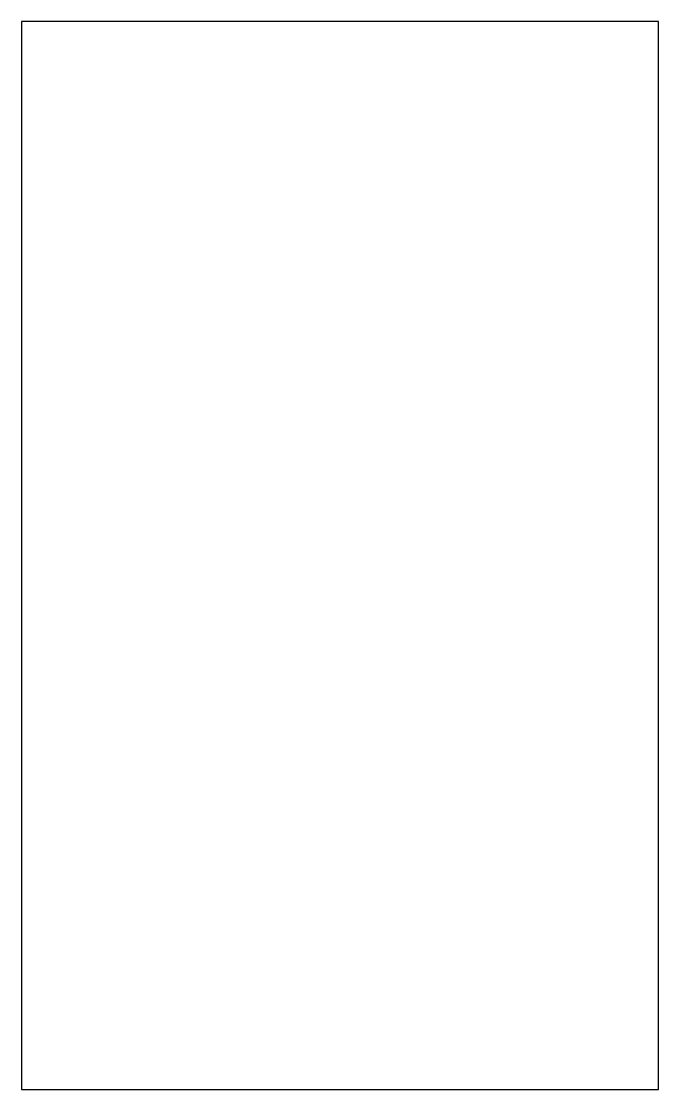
# Model space of a CAD drawing. Header units: millimetres. Extents: x -31 to 31, y -52 to 52.
import ezdxf

# ---------------------------------------------------------------- set-up
doc = ezdxf.new("R2010")
doc.units = ezdxf.units.MM

msp = doc.modelspace()

# ---------------------------------------------------------------- linework, layer by layer
for p, q in [((31, 52, 1), (-31, 52, 1)), ((-31, 52, 1), (-31, -52, 1)), ((31, -52, 1), (31, 52, 1)), ((-31, -52, 1), (31, -52, 1))]:
    msp.add_line(p, q)

doc.saveas('drawing.dxf')
